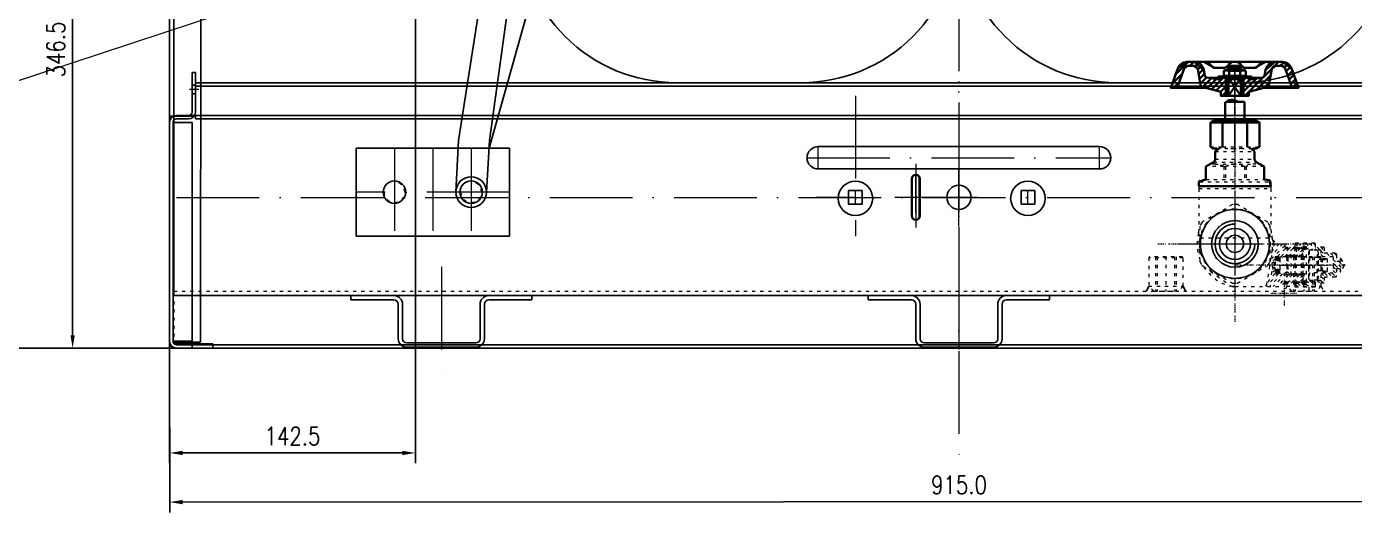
# Model space of a CAD drawing. Header units: millimetres. Extents: x 13152 to 35294, y -6229 to 54471.
# Drawn here: x 28001 to 28771, y 51971 to 52253 of the extents above; entities that cross this region are included whole.
import ezdxf

# ---------------------------------------------------------------- set-up
doc = ezdxf.new("R2010")
doc.units = ezdxf.units.MM
doc.header["$LTSCALE"] = 4
for name, pattern in [('ACAD_ISO03W100', [1.18, 0.47, -0.71]), ('ACAD_ISO10W100', [18, 12, -3, 0, -3]), ('CENTERX2', [101.6, 63.5, -12.7, 12.7, -12.7])]:
    doc.linetypes.add(name, pattern=pattern)
doc.layers.add('1', color=12, linetype='Continuous')
doc.layers.add('标注、文本', color=3, linetype='Continuous', lineweight=25)
doc.layers.add('铁心', color=3, linetype='Continuous', lineweight=0)
doc.styles.add('TH_GBDIM', font='romans.shx', dxfattribs={"width": 0.8, "bigfont": 'gbcbig.shx'})
doc.dimstyles.new('TH_GBDIM1', dxfattribs={"dimscale": 3, "dimtxt": 3.5, "dimasz": 2.5, "dimexe": 2, "dimexo": 0, "dimgap": 1.5, "dimtad": 1, "dimdec": 1, "dimzin": 0, "dimdsep": 46, "dimtxsty": 'TH_GBDIM', "dimcen": 2.5, "dimclrd": 3, "dimclre": 256, "dimclrt": 2, "dimadec": 0, "dimazin": 0, "dimtfac": 0.714286, "dimtdec": 1, "dimtmove": 0, "dimatfit": 3, "dimfxl": 0, "dimtzin": 0, "dimlwd": -1, "dimlwe": -1, "dimarcsym": 0})

# ---------------------------------------------------------------- blocks, each defined once
blk = doc.blocks.new('*D220')
at = {"layer": 'Defpoints', "color": 0}
for p in [(28151.61, 52916.39), (27978.7, 52066.39), (28109.11, 52066.39)]:
    blk.add_point(p, dxfattribs=at)
at = {"layer": '标注、文本'}
for p, q in [((28151.61, 52916.39), (27972.7, 52916.39)), ((28109.11, 52066.39), (27972.7, 52066.39))]:
    blk.add_line(p, q, dxfattribs=at)
at = {"layer": '标注、文本', "color": 3}
blk.add_line((27978.7, 52908.89), (27978.7, 52073.89), dxfattribs=at)
for points in [[(27977.45, 52908.89), (27979.95, 52908.89), (27978.7, 52916.39)], [(27977.45, 52073.89), (27979.95, 52073.89), (27978.7, 52066.39)]]:
    blk.add_solid(points, dxfattribs=at)
at = {"layer": '标注、文本', "color": 2, "insert": (27968.95, 52491.39), "char_height": 10.5, "attachment_point": 5, "rotation": 90, "style": 'TH_GBDIM'}
blk.add_mtext('850.0', dxfattribs=at)
blk = doc.blocks.new('*D218')
at = {"layer": 'Defpoints', "color": 0}
for p in [(28226.58, 52337.83), (28084.11, 52230.6), (28084.11, 52005.61)]:
    blk.add_point(p, dxfattribs=at)
at = {"layer": '标注、文本'}
for p, q in [((28226.58, 52337.83), (28226.58, 51999.61)), ((28084.11, 52230.6), (28084.11, 51999.61))]:
    blk.add_line(p, q, dxfattribs=at)
at = {"layer": '标注、文本', "color": 3}
blk.add_line((28219.08, 52005.61), (28091.61, 52005.61), dxfattribs=at)
for points in [[(28091.61, 52006.86), (28091.61, 52004.36), (28084.11, 52005.61)], [(28219.08, 52006.86), (28219.08, 52004.36), (28226.58, 52005.61)]]:
    blk.add_solid(points, dxfattribs=at)
at = {"layer": '标注、文本', "color": 2, "insert": (28155.34, 52015.36), "char_height": 10.5, "attachment_point": 5, "style": 'TH_GBDIM'}
blk.add_mtext('142.5', dxfattribs=at)
blk = doc.blocks.new('*D223')
at = {"layer": 'Defpoints', "color": 0}
for p in [(28084.11, 52069.89), (28999.11, 52070.39), (28999.16, 51977.57)]:
    blk.add_point(p, dxfattribs=at)
at = {"layer": '标注、文本'}
for p, q in [((28084.11, 52069.89), (28084.17, 51971.07)), ((28999.11, 52070.39), (28999.17, 51971.57))]:
    blk.add_line(p, q, dxfattribs=at)
at = {"layer": '标注、文本', "color": 3}
blk.add_line((28091.66, 51977.08), (28991.66, 51977.57), dxfattribs=at)
for points in [[(28091.66, 51978.33), (28091.66, 51975.83), (28084.16, 51977.07)], [(28991.66, 51978.82), (28991.66, 51976.32), (28999.16, 51977.57)]]:
    blk.add_solid(points, dxfattribs=at)
at = {"layer": '标注、文本', "color": 2, "insert": (28541.66, 51987.07), "char_height": 10.5, "attachment_point": 5, "rotation": 0.03131, "style": 'TH_GBDIM'}
blk.add_mtext('915.0', dxfattribs=at)
blk = doc.blocks.new('*D231')
at = {"layer": 'Defpoints', "color": 0}
for p in [(28143.39, 52412.89), (28027.91, 52066.39), (28143.39, 52066.39)]:
    blk.add_point(p, dxfattribs=at)
at = {"layer": '标注、文本'}
for p, q in [((28143.39, 52412.89), (28021.91, 52412.89)), ((28143.39, 52066.39), (28021.91, 52066.39))]:
    blk.add_line(p, q, dxfattribs=at)
at = {"layer": '标注、文本', "color": 3}
blk.add_line((28027.91, 52405.39), (28027.91, 52073.89), dxfattribs=at)
for points in [[(28026.66, 52405.39), (28029.16, 52405.39), (28027.91, 52412.89)], [(28026.66, 52073.89), (28029.16, 52073.89), (28027.91, 52066.39)]]:
    blk.add_solid(points, dxfattribs=at)
at = {"layer": '标注、文本', "color": 2, "insert": (28018.16, 52239.64), "char_height": 10.5, "attachment_point": 5, "rotation": 90, "style": 'TH_GBDIM'}
blk.add_mtext('346.5', dxfattribs=at)

msp = doc.modelspace()

# ---------------------------------------------------------------- linework, layer by layer
at = {"layer": '1', "color": 1, "linetype": 'CENTERX2', "lineweight": -3, "ltscale": 0.1}
for p, q in [((28701.61, 52224.75), (28701.61, 52227.84)), ((28701.61, 52227.84), (28701.61, 52221.57)), ((28701.61, 52223.95), (28701.61, 52224.06)), ((28701.61, 52217.59), (28701.61, 52223.23)), ((28701.61, 52220.88), (28701.61, 52220.74)), ((28701.61, 52220.05), (28701.61, 52214.41)), ((28701.61, 52216.76), (28701.61, 52216.9)), ((28701.61, 52210.43), (28701.61, 52216.07)), ((28701.61, 52213.69), (28701.61, 52213.58)), ((28701.61, 52212.89), (28701.61, 52207.25)), ((28701.61, 52212.58), (28701.61, 52208.22)), ((28701.61, 52209.6), (28701.61, 52209.71)), ((28701.61, 52207.53), (28701.61, 52207.41)), ((28701.61, 52206.7), (28701.61, 52201.06)), ((28701.61, 52200.37), (28701.61, 52200.23)), ((28701.61, 52199.54), (28701.61, 52195.17)), ((28701.61, 52193.98), (28701.61, 52199.04)), ((28701.61, 52194.92), (28701.61, 52192.02)), ((28701.61, 52193.15), (28701.61, 52193.29)), ((28701.61, 52186.82), (28701.61, 52192.46)), ((28701.61, 52191.3), (28701.61, 52191.19)), ((28701.61, 52190.5), (28701.61, 52184.83)), ((28701.61, 52185.99), (28701.61, 52186.1)), ((28701.61, 52180.21), (28701.61, 52185.27))]:
    msp.add_line(p, q, dxfattribs=at)
at = {"layer": '1', "color": 2, "linetype": 'ACAD_ISO03W100', "lineweight": 13, "ltscale": 0.1}
for p, q in [((28701.61, 52184.14), (28701.61, 52184.03)), ((28701.61, 52183.37), (28701.61, 52179.88)), ((28701.61, 52183.31), (28701.61, 52177.67)), ((28701.61, 52179.19), (28701.61, 52179.05)), ((28701.61, 52178.36), (28701.61, 52172.72)), ((28701.61, 52176.98), (28701.61, 52176.84)), ((28701.61, 52176.15), (28701.61, 52170.51)), ((28701.61, 52172), (28701.61, 52171.89)), ((28701.61, 52171.2), (28701.61, 52165.54)), ((28701.61, 52169.79), (28701.61, 52169.68)), ((28701.61, 52168.99), (28701.61, 52163.32)), ((28701.61, 52164.84), (28701.61, 52164.73)), ((28701.61, 52164.01), (28701.61, 52158.38)), ((28701.61, 52162.63), (28701.61, 52162.52)), ((28701.61, 52161.8), (28701.61, 52158.9)), ((28701.61, 52157.68), (28701.61, 52157.55)), ((28701.61, 52156.86), (28701.61, 52151.22)), ((28701.61, 52150.5), (28701.61, 52150.39)), ((28701.61, 52149.7), (28701.61, 52144.03)), ((28701.61, 52143.34), (28701.61, 52143.23)), ((28701.61, 52142.51), (28701.61, 52136.87)), ((28701.61, 52136.18), (28701.61, 52136.04)), ((28701.61, 52135.35), (28701.61, 52129.71)), ((28656.91, 52126.89), (28661.42, 52126.89)), ((28662.11, 52126.89), (28662.22, 52126.89)), ((28662.94, 52126.89), (28668.58, 52126.89)), ((28669.3, 52126.89), (28669.41, 52126.89)), ((28670.1, 52126.89), (28675.74, 52126.89)), ((28676.46, 52126.89), (28676.57, 52126.89)), ((28677.29, 52126.89), (28682.93, 52126.89)), ((28683.62, 52126.89), (28683.73, 52126.89)), ((28684.45, 52126.89), (28690.08, 52126.89)), ((28690.8, 52126.89), (28690.91, 52126.89)), ((28691.61, 52126.89), (28697.24, 52126.89)), ((28697.96, 52126.89), (28698.07, 52126.89)), ((28698.79, 52126.89), (28704.43, 52126.89)), ((28701.61, 52128.99), (28701.61, 52128.88)), ((28701.61, 52128.19), (28701.61, 52122.52)), ((28705.12, 52126.89), (28705.23, 52126.89)), ((28705.95, 52126.89), (28711.59, 52126.89)), ((28712.31, 52126.89), (28712.42, 52126.89)), ((28713.11, 52126.89), (28718.75, 52126.89)), ((28719.47, 52126.89), (28719.58, 52126.89)), ((28720.3, 52126.89), (28725.94, 52126.89)), ((28726.21, 52126.89), (28730.58, 52126.89)), ((28726.63, 52126.89), (28726.74, 52126.89)), ((28727.46, 52126.89), (28733.1, 52126.89)), ((28733.82, 52126.89), (28733.93, 52126.89)), ((28734.62, 52126.89), (28740.26, 52126.89)), ((28740.98, 52126.89), (28741.09, 52126.89)), ((28741.8, 52126.89), (28746.31, 52126.89)), ((28701.61, 52121.83), (28701.61, 52121.72)), ((28701.61, 52121), (28701.61, 52115.36)), ((28701.61, 52114.67), (28701.61, 52114.53)), ((28705.23, 52114.53), (28701.61, 52114.53)), ((28701.61, 52113.84), (28701.61, 52108.2)), ((28706.06, 52114.53), (28705.95, 52114.53)), ((28712.42, 52114.53), (28706.78, 52114.53)), ((28713.22, 52114.53), (28713.11, 52114.53)), ((28719.58, 52114.53), (28713.94, 52114.53)), ((28720.41, 52114.53), (28720.27, 52114.53)), ((28726.74, 52114.53), (28721.1, 52114.53)), ((28727.02, 52114.53), (28733.4, 52114.53)), ((28727.57, 52114.53), (28727.46, 52114.53)), ((28733.93, 52114.53), (28728.29, 52114.53)), ((28734.12, 52114.53), (28734.23, 52114.53)), ((28734.73, 52114.53), (28734.62, 52114.53)), ((28738.6, 52114.53), (28734.81, 52114.53)), ((28734.92, 52114.53), (28740.56, 52114.53)), ((28741.09, 52114.53), (28735.45, 52114.53)), ((28739.43, 52114.53), (28739.32, 52114.53)), ((28745.79, 52114.53), (28740.15, 52114.53)), ((28741.28, 52114.53), (28741.39, 52114.53)), ((28741.92, 52114.53), (28741.78, 52114.53)), ((28742.11, 52114.53), (28747.75, 52114.53)), ((28746.26, 52114.53), (28742.61, 52114.53)), ((28746.61, 52114.53), (28746.48, 52114.53)), ((28752.95, 52114.53), (28747.31, 52114.53)), ((28748.44, 52114.53), (28748.58, 52114.53)), ((28749.27, 52114.53), (28755.65, 52114.53)), ((28753.77, 52114.53), (28753.66, 52114.53)), ((28760.1, 52114.53), (28754.47, 52114.53)), ((28760.93, 52114.53), (28760.82, 52114.53)), ((28765.44, 52114.53), (28761.65, 52114.53)), ((28701.61, 52107.48), (28701.61, 52107.37)), ((28701.61, 52106.68), (28701.61, 52101.02)), ((28701.61, 52100.33), (28701.61, 52100.21)), ((28730.11, 52105.99), (28730.11, 52102.73)), ((28730.11, 52102.04), (28730.11, 52101.93)), ((28730.11, 52101.21), (28730.11, 52095.57)), ((28701.61, 52099.5), (28701.61, 52093.86)), ((28701.61, 52093.17), (28701.61, 52093.03)), ((28701.61, 52092.34), (28701.61, 52086.7)), ((28722.51, 52098.39), (28725.74, 52098.39)), ((28726.46, 52098.39), (28726.57, 52098.39)), ((28727.29, 52098.39), (28732.93, 52098.39)), ((28730.11, 52094.88), (28730.11, 52094.74)), ((28730.11, 52094.05), (28730.11, 52090.79)), ((28733.62, 52098.39), (28733.76, 52098.39)), ((28734.45, 52098.39), (28737.71, 52098.39)), ((28701.61, 52085.98), (28701.61, 52085.87)), ((28701.61, 52085.15), (28701.61, 52081.67))]:
    msp.add_line(p, q, dxfattribs=at)
at = {"layer": '标注、文本', "color": 1, "linetype": 'ACAD_ISO10W100', "lineweight": 18}
for p, q in [((28541.61, 52923.94), (28541.61, 52090.73)), ((28541.61, 52785.62), (28541.61, 52002.97)), ((28101.02, 52216.39), (28095.7, 52216.39)), ((28481.63, 52212.84), (28481.63, 52131.3)), ((28214.4, 52182.41), (28214.4, 52131.41)), ((28236.65, 52182.41), (28236.65, 52131.41)), ((28258.9, 52182.41), (28258.9, 52131.41)), ((28453.61, 52176.86), (28629.61, 52176.86)), ((28460.11, 52170.36), (28460.11, 52183.36)), ((28623.11, 52170.36), (28623.11, 52183.36)), ((28516.61, 52173.37), (28516.61, 52136.37)), ((28541.61, 52137.12), (28541.61, 52170.66)), ((28516.61, 52144.89), (28516.61, 52166.89)), ((28541.61, 52162.43), (28541.61, 52145.35)), ((28088.11, 52153.89), (28999.11, 52153.89)), ((28281.15, 52156.91), (28192.15, 52156.91)), ((28552.54, 52153.89), (28458.61, 52153.89)), ((28481.61, 52149.89), (28481.61, 52157.89)), ((28525.75, 52153.89), (28557.48, 52153.89)), ((28581.61, 52149.89), (28581.61, 52157.89)), ((28701.61, 52157.87), (28701.61, 52095.91)), ((28701.61, 52157.87), (28701.61, 52095.91)), ((28668.73, 52126.89), (28734.5, 52126.89)), ((28668.73, 52126.89), (28734.5, 52126.89)), ((28241.61, 52113.52), (28241.61, 52051.3)), ((28541.61, 52113.52), (28541.61, 52051.3))]:
    msp.add_line(p, q, dxfattribs=at)
at = {"layer": '标注、文本'}
for p, q in [((28084.11, 52848.89), (28084.11, 52069.89)), ((28086.61, 52848.89), (28086.61, 52096.89)), ((28102.3, 52852.71), (28102.11, 52069.89)), ((28292.48, 52265.02), (28269.28, 52182.41)), ((28099.11, 52226.39), (28097.11, 52226.39)), ((28097.11, 52203.39), (28097.11, 52226.39)), ((28099.11, 52203.39), (28099.11, 52226.39)), ((28099.11, 52218.89), (28097.11, 52218.89)), ((28099.11, 52220.39), (28984.11, 52220.39)), ((28099.11, 52218.39), (28984.11, 52218.39)), ((28414.11, 52220.39), (28669.11, 52220.39)), ((28099.11, 52213.89), (28097.11, 52213.89)), ((28084.11, 52200.89), (28099.11, 52200.89)), ((28095.11, 52201.39), (28088.11, 52201.39)), ((28094.11, 52201.39), (28989.11, 52201.39)), ((28099.11, 52201.39), (28984.11, 52201.39)), ((28099.11, 52199.39), (28099.11, 52201.39)), ((28114.15, 52201.39), (28116.15, 52201.39)), ((28084.11, 52070.39), (28084.11, 52197.39)), ((28086.11, 52070.39), (28086.11, 52197.39)), ((28097.11, 52197.39), (28086.11, 52197.39)), ((28095.11, 52199.39), (28088.11, 52199.39)), ((28097.11, 52070.39), (28097.11, 52197.39)), ((28099.11, 52199.39), (28984.11, 52199.39)), ((28281.15, 52182.41), (28192.15, 52182.41)), ((28192.15, 52182.41), (28192.15, 52131.41)), ((28281.15, 52131.41), (28281.15, 52182.41)), ((28460.11, 52183.36), (28623.11, 52183.36)), ((28460.11, 52170.36), (28623.11, 52170.36)), ((28514.11, 52164.67), (28514.11, 52143.17)), ((28514.61, 52164.89), (28514.61, 52142.89)), ((28518.61, 52164.89), (28518.61, 52142.89)), ((28519.11, 52164.67), (28519.11, 52143.17)), ((28477.61, 52157.89), (28477.61, 52149.89)), ((28485.61, 52157.89), (28477.61, 52157.89)), ((28485.61, 52149.89), (28485.61, 52157.89)), ((28577.61, 52157.89), (28577.61, 52149.89)), ((28585.61, 52157.89), (28577.61, 52157.89)), ((28585.61, 52149.89), (28585.61, 52157.89)), ((28477.61, 52149.89), (28485.61, 52149.89)), ((28577.61, 52149.89), (28585.61, 52149.89)), ((28192.15, 52131.41), (28281.15, 52131.41)), ((28651.61, 52102.39), (28650.42, 52099.39)), ((28671.61, 52102.39), (28673.01, 52099.39)), ((28086.61, 52096.89), (28996.61, 52096.89)), ((28189.11, 52096.89), (28214.11, 52096.89)), ((28189.11, 52096.89), (28189.11, 52094.39)), ((28189.11, 52094.39), (28214.11, 52094.39)), ((28269.11, 52096.89), (28294.11, 52096.89)), ((28269.11, 52094.39), (28294.11, 52094.39)), ((28294.11, 52096.89), (28294.11, 52094.39)), ((28489.11, 52096.89), (28514.11, 52096.89)), ((28489.11, 52096.89), (28489.11, 52094.39)), ((28489.11, 52094.39), (28514.11, 52094.39)), ((28569.11, 52096.89), (28594.11, 52096.89)), ((28569.11, 52094.39), (28594.11, 52094.39)), ((28594.11, 52096.89), (28594.11, 52094.39)), ((28216.61, 52091.89), (28216.61, 52071.89)), ((28219.11, 52091.89), (28219.11, 52071.89)), ((28264.11, 52091.89), (28264.11, 52071.89)), ((28266.61, 52091.89), (28266.61, 52071.89)), ((28516.61, 52091.89), (28516.61, 52071.89)), ((28519.11, 52091.89), (28519.11, 52071.89)), ((28564.11, 52091.89), (28564.11, 52071.89)), ((28566.61, 52091.89), (28566.61, 52071.89)), ((28097.11, 52070.39), (28086.11, 52070.39)), ((28086.61, 52069.89), (28102.11, 52069.89)), ((28221.61, 52069.39), (28261.61, 52069.39)), ((28521.61, 52069.39), (28561.61, 52069.39)), ((28087.61, 52068.89), (28109.11, 52068.89)), ((28087.61, 52066.39), (28109.11, 52066.39)), ((28088.11, 52068.39), (28995.11, 52068.39)), ((28088.11, 52066.39), (28995.11, 52066.39)), ((28097.11, 52066.39), (28097.11, 52068.39)), ((28109.11, 52068.89), (28109.11, 52066.39)), ((28109.11, 52066.39), (28974.11, 52066.39)), ((28221.61, 52066.89), (28261.61, 52066.89)), ((28521.61, 52066.89), (28561.61, 52066.89))]:
    msp.add_line(p, q, dxfattribs=at)
at = {"layer": '标注、文本', "color": 2, "linetype": 'ACAD_ISO03W100', "lineweight": 18}
for p, q in [((28086.61, 52848.89), (28086.61, 52069.89)), ((28652.11, 52119.39), (28651.61, 52118.89)), ((28651.61, 52118.89), (28651.61, 52102.39)), ((28671.61, 52118.89), (28651.61, 52118.89)), ((28671.11, 52119.39), (28652.11, 52119.39)), ((28655.61, 52119.39), (28655.61, 52099.39)), ((28656.61, 52119.39), (28656.61, 52099.39)), ((28661.61, 52119.39), (28661.61, 52099.39)), ((28666.61, 52119.39), (28666.61, 52099.39)), ((28667.61, 52119.39), (28667.61, 52099.39)), ((28671.61, 52118.89), (28671.11, 52119.39)), ((28671.61, 52102.39), (28671.61, 52118.89)), ((28654.61, 52099.39), (28651.61, 52102.39)), ((28651.61, 52102.39), (28671.61, 52102.39)), ((28671.61, 52102.39), (28668.61, 52099.39)), ((28086.61, 52099.39), (28996.61, 52099.39)), ((28654.61, 52099.39), (28668.61, 52099.39))]:
    msp.add_line(p, q, dxfattribs=at)
at = {"layer": '标注、文本', "color": 4, "lineweight": 30}
for p, q in [((28674.55, 52232.46), (28667.25, 52225.16)), ((28673.94, 52232.46), (28684.45, 52232.46)), ((28677.81, 52232.46), (28675.49, 52230.14)), ((28680.49, 52231.85), (28678.61, 52229.97)), ((28684.45, 52232.46), (28719.61, 52232.46)), ((28700.17, 52232.46), (28701.47, 52232.46)), ((28700.17, 52232.46), (28702.77, 52232.46)), ((28702.77, 52232.46), (28701.47, 52232.46)), ((28723.45, 52232.24), (28719.41, 52228.23)), ((28728.98, 52232.46), (28719.61, 52232.46)), ((28726.93, 52232.46), (28724.5, 52230.03)), ((28730.08, 52232.35), (28727.9, 52230.14)), ((28732.38, 52231.35), (28730.33, 52229.31)), ((28668.52, 52228.64), (28664.43, 52217.42)), ((28671.18, 52225.82), (28665.37, 52220.02)), ((28672.2, 52228.62), (28668.11, 52217.42)), ((28674.38, 52230.14), (28677.73, 52230.14)), ((28682.34, 52230.44), (28680.02, 52228.12)), ((28680.02, 52228.23), (28681.65, 52218.91)), ((28683.48, 52228.31), (28680.52, 52225.35)), ((28684, 52225.55), (28681.02, 52222.56)), ((28685.22, 52223.48), (28681.51, 52219.77)), ((28683.64, 52227.68), (28684.22, 52224.42)), ((28685.16, 52223.48), (28693.37, 52222.04)), ((28686.74, 52223.2), (28716.15, 52223.2)), ((28694.76, 52223.2), (28688.07, 52216.51)), ((28695.67, 52228.98), (28689.97, 52228.98)), ((28691.8, 52224.03), (28696.72, 52224.03)), ((28691.8, 52224.03), (28691.8, 52223.2)), ((28693.37, 52223.2), (28693.37, 52222.04)), ((28695.12, 52227.32), (28695.12, 52224.47)), ((28696.91, 52223.31), (28696.03, 52222.45)), ((28696.41, 52223.2), (28696.33, 52212.78)), ((28697.91, 52223.2), (28696.47, 52221.84)), ((28706.31, 52227.73), (28696.72, 52227.73)), ((28706.31, 52224.03), (28696.72, 52224.03)), ((28697.91, 52223.2), (28704.98, 52223.2)), ((28705.01, 52223.2), (28697.91, 52223.2)), ((28697.91, 52223.2), (28697.91, 52212.78)), ((28704.98, 52223.2), (28697.91, 52212.78)), ((28697.91, 52223.2), (28705.01, 52212.78)), ((28699.12, 52230.14), (28697.96, 52229)), ((28697.96, 52229), (28704.93, 52229)), ((28697.96, 52229), (28697.96, 52227.73)), ((28698.32, 52227.32), (28698.32, 52224.47)), ((28698.9, 52229.92), (28698.9, 52227.73)), ((28698.9, 52224.33), (28698.9, 52224.03)), ((28699.12, 52230.14), (28703.77, 52230.14)), ((28703.77, 52230.14), (28704.93, 52229)), ((28703.99, 52229.92), (28703.99, 52227.73)), ((28704.71, 52227.32), (28704.71, 52224.47)), ((28704.93, 52229), (28704.93, 52227.73)), ((28704.98, 52223.2), (28706.42, 52221.84)), ((28705.01, 52223.2), (28705.01, 52212.78)), ((28711.12, 52224.03), (28706.23, 52224.03)), ((28706.5, 52223.2), (28706.61, 52212.78)), ((28707.86, 52223.2), (28706.53, 52221.87)), ((28707.25, 52228.98), (28712.95, 52228.98)), ((28718.03, 52223.56), (28707.25, 52212.78)), ((28707.91, 52227.32), (28707.91, 52224.47)), ((28717.78, 52223.48), (28709.57, 52222.04)), ((28709.57, 52223.2), (28709.57, 52222.04)), ((28711.12, 52224.03), (28711.12, 52223.2)), ((28722.26, 52224.53), (28714.02, 52216.29)), ((28723.01, 52228.53), (28718.67, 52224.19)), ((28719.36, 52228.04), (28718.72, 52224.42)), ((28722.92, 52228.23), (28721.29, 52218.91)), ((28722.56, 52226.27), (28721.29, 52218.91)), ((28730.75, 52228.62), (28734.81, 52217.42)), ((28733.95, 52229.64), (28731.33, 52227.01)), ((28734.89, 52227.35), (28732.18, 52224.64)), ((28735.78, 52224.94), (28733.07, 52222.23)), ((28734.42, 52228.64), (28738.51, 52217.42)), ((28664.43, 52217.42), (28684.72, 52217.42)), ((28669.3, 52220.68), (28666.03, 52217.42)), ((28682.48, 52218), (28693.37, 52215.1)), ((28687.98, 52222.98), (28682.9, 52217.89)), ((28690.78, 52222.51), (28685.5, 52217.2)), ((28696.41, 52221.6), (28690.64, 52215.82)), ((28696.39, 52218.28), (28693.24, 52215.13)), ((28696.03, 52222.45), (28707.2, 52222.45)), ((28706.42, 52221.84), (28706.42, 52212.78)), ((28710.04, 52222.12), (28706.56, 52218.64)), ((28714.02, 52222.81), (28706.59, 52215.38)), ((28720.44, 52218), (28709.57, 52215.1)), ((28720.44, 52218), (28709.57, 52215.1)), ((28718.22, 52217.42), (28738.51, 52217.42)), ((28721.57, 52220.54), (28718.5, 52217.48)), ((28736.66, 52222.54), (28733.95, 52219.83)), ((28737.52, 52220.13), (28734.81, 52217.42)), ((28738.4, 52217.73), (28738.07, 52217.42)), ((28693.37, 52215.1), (28693.37, 52212.78)), ((28693.37, 52212.78), (28696.47, 52212.78)), ((28696.36, 52214.99), (28694.15, 52212.78)), ((28706.42, 52212.78), (28709.57, 52212.78)), ((28707.2, 52209.35), (28707.2, 52198.29)), ((28709.57, 52215.1), (28709.57, 52212.78)), ((28689.26, 52198.29), (28713.97, 52198.29)), ((28694.48, 52197.19), (28694.48, 52183.25)), ((28708.74, 52197.19), (28708.74, 52183.25))]:
    msp.add_line(p, q, dxfattribs=at)
at = {"layer": '标注、文本', "color": 2, "linetype": 'ACAD_ISO03W100', "lineweight": 13}
for p, q in [((28687.35, 52183.25), (28689.26, 52182.15)), ((28689.26, 52182.15), (28690.97, 52182.15)), ((28691.16, 52181.51), (28690.19, 52180.57)), ((28690.19, 52180.57), (28690.19, 52176.04)), ((28690.2, 52180.57), (28713, 52180.57)), ((28690.97, 52182.15), (28712.25, 52182.15)), ((28691.16, 52182.15), (28691.16, 52181.51)), ((28691.16, 52181.51), (28691.91, 52181.51)), ((28691.91, 52182.15), (28691.91, 52181.51)), ((28711.29, 52182.15), (28711.29, 52181.51)), ((28711.29, 52181.51), (28712.06, 52181.51)), ((28712.06, 52182.15), (28712.06, 52181.51)), ((28712.06, 52181.51), (28713, 52180.57)), ((28712.25, 52182.15), (28713.97, 52182.15)), ((28713, 52180.57), (28713, 52176.04)), ((28715.88, 52183.25), (28713.97, 52182.15)), ((28689.26, 52174.38), (28713.97, 52174.38)), ((28689.95, 52173.14), (28713.25, 52173.14)), ((28690.2, 52176.04), (28713, 52176.04)), ((28695.17, 52171.78), (28695.17, 52164.18)), ((28695.17, 52171.78), (28696.11, 52171.78)), ((28696.11, 52171.78), (28696.11, 52164.18)), ((28707.11, 52171.78), (28707.11, 52164.18)), ((28707.11, 52171.78), (28708.05, 52171.78)), ((28680.71, 52162.85), (28680.71, 52160.39)), ((28681.18, 52162.85), (28722.04, 52162.85)), ((28684.75, 52164.18), (28681.54, 52163.82)), ((28684.75, 52164.18), (28718.47, 52164.18)), ((28718.47, 52164.18), (28721.65, 52163.82)), ((28722.51, 52162.85), (28722.51, 52160.39)), ((28680.71, 52160.39), (28683.84, 52160.39)), ((28680.71, 52160.39), (28722.51, 52160.39)), ((28680.71, 52160.39), (28680.71, 52158.96)), ((28680.71, 52158.96), (28680.71, 52134.6)), ((28680.71, 52158.96), (28722.51, 52158.96)), ((28683.84, 52160.39), (28719.39, 52160.39)), ((28701.61, 52157.87), (28701.61, 52095.91)), ((28701.61, 52157.87), (28701.61, 52095.91)), ((28719.39, 52160.39), (28722.51, 52160.39)), ((28722.51, 52160.39), (28722.51, 52158.96)), ((28722.51, 52158.96), (28722.51, 52134.6)), ((28700.17, 52149.64), (28682.62, 52139.52)), ((28720.6, 52139.52), (28703.05, 52149.64)), ((28681.18, 52137.04), (28681.18, 52116.77)), ((28668.73, 52126.89), (28734.5, 52126.89)), ((28668.73, 52126.89), (28734.5, 52126.89)), ((28681.49, 52130.46), (28721.71, 52130.46)), ((28729.34, 52126.89), (28722.87, 52120.45)), ((28730.58, 52126.01), (28722.95, 52118.38)), ((28727.21, 52126.89), (28722.98, 52122.66)), ((28725.05, 52126.89), (28723.28, 52125.12)), ((28730.94, 52124.24), (28726.24, 52119.54)), ((28733.07, 52124.24), (28728.37, 52119.54)), ((28735.2, 52124.24), (28730.5, 52119.54)), ((28730.58, 52126.89), (28730.58, 52124.24)), ((28730.58, 52124.98), (28740.09, 52124.98)), ((28730.58, 52124.24), (28740.84, 52124.24)), ((28731.69, 52124.98), (28730.94, 52124.24)), ((28733.82, 52124.98), (28733.07, 52124.24)), ((28737.33, 52124.24), (28733.35, 52120.26)), ((28735.97, 52124.98), (28735.2, 52124.24)), ((28739.46, 52124.24), (28735.47, 52120.26)), ((28736.25, 52125.2), (28736.47, 52124.98)), ((28736.25, 52125.18), (28736.25, 52103.89)), ((28736.44, 52124.98), (28741, 52124.98)), ((28736.47, 52127.11), (28738.6, 52124.98)), ((28736.47, 52124.98), (28737.22, 52124.24)), ((28747.94, 52127.36), (28736.72, 52127.36)), ((28737.19, 52124.24), (28737.19, 52104.86)), ((28738.1, 52124.98), (28737.33, 52124.24)), ((28741.03, 52123.66), (28737.6, 52120.26)), ((28738.35, 52127.36), (28740.73, 52124.98)), ((28738.6, 52124.98), (28739.34, 52124.24)), ((28740.15, 52124.93), (28739.46, 52124.24)), ((28740.09, 52124.98), (28741.03, 52124.04)), ((28740.48, 52127.36), (28742.39, 52125.45)), ((28740.73, 52124.98), (28741, 52124.73)), ((28741, 52125.45), (28741, 52103.61)), ((28741, 52125.45), (28742.91, 52125.45)), ((28741, 52124.68), (28742.11, 52123.57)), ((28742.16, 52125.45), (28741.03, 52124.32)), ((28741.72, 52125.43), (28741.03, 52124.73)), ((28741.03, 52124.04), (28741.03, 52120.48)), ((28741.06, 52124.21), (28741.64, 52123.63)), ((28741.11, 52124.98), (28742.41, 52123.68)), ((28742.44, 52125.31), (28741.14, 52124.02)), ((28741.31, 52125.23), (28742.66, 52123.88)), ((28742.69, 52125.12), (28741.33, 52123.79)), ((28741.58, 52125.4), (28742.83, 52124.15)), ((28742.83, 52124.84), (28741.61, 52123.63)), ((28741.92, 52125.45), (28742.91, 52124.49)), ((28742.91, 52124.49), (28741.97, 52123.57)), ((28742.61, 52127.36), (28746.64, 52123.32)), ((28742.91, 52125.45), (28742.91, 52103.61)), ((28742.91, 52124.96), (28744.51, 52123.32)), ((28751.45, 52123.32), (28742.91, 52123.32)), ((28744.85, 52123.32), (28744.15, 52122.14)), ((28744.76, 52127.36), (28748.8, 52123.32)), ((28749.19, 52123.32), (28744.85, 52123.32)), ((28746.89, 52127.36), (28748.14, 52126.12)), ((28747.94, 52127.36), (28748.13, 52127.17)), ((28748.13, 52127.17), (28748.13, 52125.18)), ((28748.13, 52125.18), (28748.3, 52124.98)), ((28753.17, 52124.98), (28748.3, 52124.98)), ((28749.19, 52123.32), (28749.85, 52122.14)), ((28749.27, 52124.98), (28750.93, 52123.32)), ((28751.4, 52124.98), (28753.36, 52123.05)), ((28751.45, 52123.32), (28751.45, 52119.29)), ((28751.45, 52123.32), (28751.45, 52105.74)), ((28753.17, 52124.98), (28753.36, 52124.79)), ((28753.36, 52124.79), (28753.36, 52121.61)), ((28724.89, 52118.18), (28723.06, 52116.36)), ((28724.42, 52115.97), (28723.06, 52115.97)), ((28724.42, 52115.97), (28724.42, 52113.12)), ((28724.89, 52119.54), (28740.09, 52119.54)), ((28724.89, 52119.54), (28724.89, 52116.44)), ((28726.24, 52119.54), (28724.89, 52118.18)), ((28724.89, 52118.32), (28726.32, 52116.88)), ((28724.89, 52116.44), (28724.89, 52112.65)), ((28726.77, 52119.4), (28725, 52117.66)), ((28725.03, 52118.82), (28726.82, 52117.02)), ((28725.08, 52117.49), (28725.5, 52117.08)), ((28727.13, 52119.15), (28725.25, 52117.27)), ((28725.3, 52119.18), (28727.18, 52117.3)), ((28727.4, 52118.79), (28725.63, 52116.99)), ((28725.72, 52119.43), (28727.43, 52117.69)), ((28727.54, 52118.27), (28726.13, 52116.88)), ((28726.24, 52119.54), (28727.54, 52118.24)), ((28727.54, 52119.54), (28727.54, 52109.56)), ((28727.54, 52119.54), (28732.3, 52118.57)), ((28727.54, 52118.21), (28727.54, 52110.88)), ((28731.52, 52120.26), (28740.78, 52120.26)), ((28731.52, 52120.26), (28731.52, 52108.84)), ((28732.11, 52119.39), (28731.61, 52118.89)), ((28731.61, 52118.89), (28731.61, 52102.39)), ((28751.61, 52118.89), (28731.61, 52118.89)), ((28751.11, 52119.39), (28732.11, 52119.39)), ((28733.35, 52120.26), (28732.63, 52119.54)), ((28733.24, 52119.54), (28740.7, 52119.54)), ((28733.95, 52120.26), (28739.98, 52120.26)), ((28733.95, 52120.26), (28733.95, 52108.84)), ((28735.47, 52120.26), (28734.76, 52119.54)), ((28735.61, 52119.39), (28735.61, 52099.39)), ((28736.61, 52119.39), (28736.61, 52099.39)), ((28737.6, 52120.26), (28736.88, 52119.54)), ((28739.73, 52120.26), (28739.04, 52119.54)), ((28741.03, 52121.53), (28739.73, 52120.26)), ((28739.98, 52120.26), (28740.7, 52119.54)), ((28739.98, 52120.26), (28739.98, 52108.84)), ((28741.03, 52120.48), (28740.09, 52119.54)), ((28740.09, 52119.54), (28740.09, 52109.56)), ((28740.7, 52119.54), (28744.15, 52119.54)), ((28740.7, 52119.54), (28740.7, 52109.56)), ((28741.03, 52120.48), (28741.03, 52108.62)), ((28741.61, 52119.39), (28741.61, 52099.39)), ((28744.15, 52122.14), (28744.15, 52106.93)), ((28749.19, 52118.93), (28744.85, 52118.93)), ((28746.61, 52119.39), (28746.61, 52099.39)), ((28747.61, 52119.39), (28747.61, 52099.39)), ((28749.85, 52122.14), (28749.85, 52106.93)), ((28752.23, 52117.88), (28749.85, 52117.88)), ((28751.61, 52118.89), (28751.11, 52119.39)), ((28751.45, 52122.8), (28754.96, 52119.29)), ((28751.45, 52120.67), (28752.83, 52119.29)), ((28758.58, 52119.29), (28751.45, 52119.29)), ((28751.61, 52102.39), (28751.61, 52118.89)), ((28752.72, 52118.35), (28752.23, 52117.88)), ((28752.23, 52117.88), (28752.23, 52111.22)), ((28752.23, 52117.88), (28755.07, 52117.88)), ((28752.72, 52118.35), (28754.6, 52118.35)), ((28753.36, 52121.61), (28753.53, 52121.42)), ((28759.91, 52121.42), (28753.53, 52121.42)), ((28754.6, 52118.35), (28755.07, 52117.88)), ((28754.96, 52121.42), (28757.09, 52119.29)), ((28755.07, 52117.88), (28755.07, 52111.22)), ((28757.09, 52121.42), (28760.46, 52118.04)), ((28758.58, 52119.29), (28758.58, 52109.81)), ((28758.58, 52117.82), (28761.85, 52114.53)), ((28758.58, 52115.67), (28759.72, 52114.53)), ((28759.22, 52121.42), (28760.46, 52120.17)), ((28759.91, 52121.42), (28760.46, 52120.48)), ((28760.46, 52120.48), (28760.46, 52116.69)), ((28762.56, 52116.69), (28760.46, 52116.69)), ((28761.85, 52116.69), (28763.97, 52114.53)), ((28763.03, 52118.35), (28762.56, 52118.35)), ((28762.56, 52118.35), (28762.56, 52116.69)), ((28762.56, 52118.1), (28763.81, 52116.83)), ((28763.03, 52118.35), (28764.75, 52115.03)), ((28682.62, 52114.26), (28700.17, 52104.14)), ((28726.93, 52109.56), (28719.55, 52102.21)), ((28724.89, 52109.64), (28721.57, 52106.32)), ((28729.06, 52109.56), (28721.68, 52102.21)), ((28724.89, 52111.77), (28722.7, 52109.59)), ((28724.09, 52113.12), (28723.09, 52112.1)), ((28724.42, 52113.12), (28723.12, 52113.12)), ((28731.19, 52109.56), (28723.84, 52102.21)), ((28724.89, 52112.65), (28724.89, 52109.56)), ((28724.89, 52109.56), (28740.09, 52109.56)), ((28725.94, 52112.18), (28724.92, 52111.16)), ((28726.55, 52112.18), (28724.92, 52110.55)), ((28724.92, 52110.64), (28725.97, 52109.59)), ((28724.94, 52111.24), (28726.57, 52109.61)), ((28726.99, 52111.96), (28725.14, 52110.11)), ((28725.14, 52111.69), (28726.99, 52109.81)), ((28727.29, 52111.63), (28725.44, 52109.78)), ((28725.47, 52111.99), (28727.32, 52110.14)), ((28727.51, 52111.19), (28725.88, 52109.59)), ((28725.91, 52112.18), (28727.51, 52110.58)), ((28732.6, 52108.84), (28725.97, 52102.21)), ((28727.49, 52110.55), (28726.55, 52109.59)), ((28726.57, 52112.16), (28727.49, 52111.24)), ((28732.3, 52110.5), (28727.54, 52109.56)), ((28734.73, 52108.84), (28730.75, 52104.86)), ((28731.52, 52108.84), (28740.78, 52108.84)), ((28733.32, 52109.56), (28732.6, 52108.84)), ((28736.88, 52108.84), (28732.88, 52104.86)), ((28733.24, 52109.56), (28740.7, 52109.56)), ((28733.95, 52108.84), (28739.98, 52108.84)), ((28735.45, 52109.56), (28734.73, 52108.84)), ((28739.01, 52108.84), (28735, 52104.86)), ((28737.58, 52109.56), (28736.88, 52108.84)), ((28740.98, 52108.67), (28737.16, 52104.86)), ((28739.73, 52109.56), (28739.01, 52108.84)), ((28740.7, 52109.56), (28739.98, 52108.84)), ((28740.09, 52109.56), (28741.03, 52108.62)), ((28740.7, 52109.56), (28744.15, 52109.56)), ((28741.03, 52108.62), (28741.03, 52105.05)), ((28752.23, 52111.22), (28749.85, 52111.22)), ((28758.58, 52109.81), (28751.45, 52109.81)), ((28751.45, 52107.87), (28753.36, 52105.96)), ((28751.67, 52109.81), (28753.8, 52107.65)), ((28752.23, 52111.22), (28752.72, 52110.75)), ((28752.23, 52111.22), (28755.07, 52111.22)), ((28752.72, 52110.75), (28754.6, 52110.75)), ((28753.53, 52107.65), (28753.36, 52107.46)), ((28759.91, 52107.65), (28753.53, 52107.65)), ((28753.8, 52109.81), (28755.93, 52107.65)), ((28755.07, 52111.22), (28754.6, 52110.75)), ((28755.93, 52109.81), (28758.06, 52107.65)), ((28758.06, 52109.81), (28760.02, 52107.82)), ((28758.58, 52113.54), (28760.46, 52111.66)), ((28758.58, 52111.41), (28760.46, 52109.5)), ((28759.72, 52114.53), (28761.85, 52112.41)), ((28760.46, 52108.62), (28759.91, 52107.65)), ((28762.56, 52112.41), (28760.46, 52112.41)), ((28760.46, 52112.41), (28760.46, 52108.62)), ((28761.85, 52114.53), (28763.92, 52112.46)), ((28762.56, 52112.41), (28762.56, 52110.75)), ((28762.56, 52111.69), (28763.2, 52111.05)), ((28762.56, 52110.75), (28763.03, 52110.75)), ((28764.75, 52114.06), (28763.03, 52110.75)), ((28763.97, 52114.53), (28764.64, 52113.87)), ((28764.75, 52115.03), (28764.75, 52114.06)), ((28701.61, 52102.21), (28730.58, 52102.21)), ((28730.58, 52104.69), (28728.09, 52102.21)), ((28730.58, 52102.54), (28730.22, 52102.21)), ((28731.61, 52102.39), (28730.42, 52099.39)), ((28730.58, 52104.86), (28740.84, 52104.86)), ((28730.58, 52104.86), (28730.58, 52102.21)), ((28730.75, 52104.86), (28730.58, 52104.69)), ((28730.58, 52104.08), (28740.09, 52104.08)), ((28734.61, 52099.39), (28731.61, 52102.39)), ((28731.61, 52102.39), (28751.61, 52102.39)), ((28732.88, 52104.86), (28732.13, 52104.08)), ((28735, 52104.86), (28734.26, 52104.08)), ((28737.19, 52104.86), (28736.25, 52103.89)), ((28736.25, 52103.89), (28736.25, 52102.21)), ((28736.25, 52103.89), (28738.4, 52101.71)), ((28736.25, 52102.21), (28736.72, 52101.71)), ((28737.16, 52104.86), (28736.39, 52104.08)), ((28736.44, 52104.08), (28741, 52104.08)), ((28747.94, 52101.71), (28736.72, 52101.71)), ((28737.19, 52104.86), (28741, 52104.86)), ((28737.41, 52104.86), (28738.16, 52104.08)), ((28738.16, 52104.08), (28740.53, 52101.71)), ((28739.29, 52104.86), (28738.52, 52104.08)), ((28741.03, 52106.6), (28739.29, 52104.86)), ((28739.54, 52104.86), (28740.31, 52104.08)), ((28741.03, 52105.05), (28740.09, 52104.08)), ((28740.31, 52104.08), (28742.66, 52101.71)), ((28741.83, 52105.52), (28741, 52104.67)), ((28741, 52104.64), (28742.03, 52103.61)), ((28741, 52103.61), (28742.91, 52103.61)), ((28742.22, 52105.47), (28741.03, 52104.28)), ((28741.09, 52104.97), (28742.36, 52103.7)), ((28741.14, 52104.06), (28741.45, 52103.75)), ((28742.52, 52105.33), (28741.2, 52104)), ((28741.25, 52105.22), (28742.61, 52103.89)), ((28742.72, 52105.11), (28741.39, 52103.78)), ((28741.5, 52105.41), (28742.8, 52104.14)), ((28742.85, 52104.83), (28741.69, 52103.64)), ((28741.83, 52105.52), (28742.88, 52104.44)), ((28742.88, 52104.42), (28742.08, 52103.64)), ((28742.33, 52105.44), (28742.83, 52104.94)), ((28751.45, 52105.74), (28742.91, 52105.74)), ((28742.91, 52105.74), (28746.95, 52101.71)), ((28742.91, 52103.61), (28744.82, 52101.71)), ((28744.15, 52106.93), (28744.85, 52105.77)), ((28744.35, 52101.71), (28744.35, 52098.39)), ((28745.04, 52105.74), (28748.14, 52102.67)), ((28747.17, 52105.74), (28748.83, 52104.08)), ((28748.13, 52101.9), (28747.94, 52101.71)), ((28748.3, 52104.08), (28748.13, 52103.89)), ((28748.13, 52103.89), (28748.13, 52101.9)), ((28753.17, 52104.08), (28748.3, 52104.08)), ((28751.61, 52102.39), (28748.61, 52099.39)), ((28749.3, 52105.74), (28750.95, 52104.08)), ((28751.42, 52105.74), (28753.08, 52104.08)), ((28751.61, 52102.39), (28753.01, 52099.39)), ((28753.36, 52104.28), (28753.17, 52104.08)), ((28753.36, 52107.46), (28753.36, 52104.28)), ((28734.61, 52099.39), (28748.61, 52099.39))]:
    msp.add_line(p, q, dxfattribs=at)
at = {"layer": '标注、文本'}
for points in [[(28378.01, 52800.39), (28450.21, 52800.39, -0.414214), (28541.61, 52708.99), (28541.61, 52311.79, -0.414214), (28450.21, 52220.39), (28378.01, 52220.39, -0.414214), (28286.61, 52311.79), (28286.61, 52708.99, -0.414214)], [(28633.01, 52800.39), (28705.21, 52800.39, -0.414214), (28796.61, 52708.99), (28796.61, 52311.79, -0.414214), (28705.21, 52220.39), (28633.01, 52220.39, -0.414214), (28541.61, 52311.79), (28541.61, 52708.99, -0.414214)]]:
    msp.add_lwpolyline(points, format="xyb", close=True, dxfattribs=at)
for points in [[(28267.79, 52156.91), (28269.55, 52186.95), (28279.7, 52260.98), (28292.15, 52326.18), (28284.67, 52384.21)], [(28250.01, 52156.91), (28251.51, 52186.8), (28264.11, 52267.04), (28276.25, 52328.13), (28275.44, 52364.49), (28275.3, 52370.85)]]:
    msp.add_lwpolyline(points, dxfattribs=at)
at = {"layer": '标注、文本', "color": 4, "lineweight": 30}
for points in [[(28736.66, 52222.54), (28736.14, 52223.95), (28735.78, 52224.94), (28734.89, 52227.35), (28734.42, 52228.64), (28733.95, 52229.64), (28732.38, 52231.35), (28730.08, 52232.35), (28673.94, 52232.46), (28672.23, 52232.18), (28670.62, 52231.41), (28669.35, 52230.19), (28668.52, 52228.64), (28667.25, 52225.16), (28666.81, 52223.95), (28665.37, 52220.02), (28664.43, 52217.42), (28684.72, 52217.42), (28685.5, 52217.2), (28690.64, 52215.82), (28693.24, 52215.13), (28693.37, 52215.1), (28693.37, 52212.78), (28707.25, 52212.78), (28709.57, 52212.78), (28709.57, 52215.1), (28714.02, 52216.29), (28718.22, 52217.42), (28738.51, 52217.42), (28738.4, 52217.73), (28737.52, 52220.13), (28736.66, 52222.54)], [(28673.94, 52232.46), (28668.61, 52228.87), (28668.52, 52228.64)], [(28683.64, 52227.68), (28678.17, 52232.46), (28677.95, 52232.46)], [(28688.09, 52229.97), (28683.56, 52232.46), (28683.34, 52232.46)], [(28700.17, 52232.46), (28697.99, 52230.94), (28697.93, 52230.72)], [(28705.01, 52230.72), (28703.02, 52232.46), (28702.77, 52232.46)], [(28719.61, 52232.46), (28714.99, 52230.16), (28714.85, 52229.97)], [(28725, 52232.46), (28719.33, 52227.9), (28719.3, 52227.68)], [(28734.42, 52228.64), (28729.2, 52232.46), (28728.98, 52232.46)], [(28674.38, 52230.14), (28672.28, 52228.84), (28672.2, 52228.62)], [(28680.02, 52228.23), (28677.98, 52230.14), (28677.73, 52230.14)], [(28684.22, 52224.42), (28685.03, 52223.5), (28685.16, 52223.48)], [(28688.09, 52229.97), (28689.81, 52229), (28689.97, 52228.98)], [(28698.32, 52227.32), (28695.31, 52227.43), (28695.12, 52227.32)], [(28695.12, 52224.47), (28698.13, 52224.36), (28698.32, 52224.47)], [(28695.67, 52228.98), (28697.85, 52230.5), (28697.93, 52230.72)], [(28696.91, 52223.31), (28706.31, 52223.31), (28707.2, 52222.45)], [(28704.71, 52227.32), (28698.52, 52227.37), (28698.32, 52227.32)], [(28698.32, 52224.47), (28704.49, 52224.42), (28704.71, 52224.47)], [(28707.91, 52227.32), (28704.9, 52227.43), (28704.71, 52227.32)], [(28704.71, 52224.47), (28707.72, 52224.36), (28707.91, 52224.47)], [(28705.01, 52230.72), (28707.03, 52229), (28707.25, 52228.98)], [(28712.95, 52228.98), (28714.74, 52229.83), (28714.85, 52229.97)], [(28717.78, 52223.48), (28718.69, 52224.3), (28718.72, 52224.42)], [(28730.75, 52228.62), (28728.78, 52230.14), (28728.56, 52230.14), (28725.19, 52230.14), (28722.98, 52228.45), (28722.92, 52228.23)], [(28681.65, 52218.91), (28682.4, 52218.03), (28682.48, 52218)], [(28696.47, 52221.84), (28696.47, 52212.78), (28706.42, 52212.78)], [(28720.44, 52218), (28721.27, 52218.8), (28721.29, 52218.91)], [(28696.03, 52209.1), (28705.59, 52209.21), (28707.2, 52209.35)], [(28696.03, 52209.1), (28696.03, 52198.29), (28707.2, 52198.29)], [(28713, 52180.57), (28712.06, 52181.51), (28712.06, 52182.15), (28713.97, 52182.15), (28715.02, 52182.76), (28715.88, 52183.25), (28715.88, 52197.19), (28715.02, 52197.68), (28713.97, 52198.29), (28689.26, 52198.29), (28688.18, 52197.68), (28687.35, 52197.19), (28687.35, 52183.25), (28688.18, 52182.76), (28689.26, 52182.15), (28691.16, 52182.15), (28691.16, 52181.51), (28691.02, 52181.37), (28690.2, 52180.57), (28690.2, 52176.04), (28690.08, 52175.38), (28689.75, 52174.82), (28689.26, 52174.38), (28684.75, 52171.78), (28684.75, 52164.18), (28680.71, 52162.85), (28680.71, 52160.39), (28722.51, 52160.39), (28721.65, 52163.82), (28718.47, 52164.18), (28718.47, 52171.78), (28713.97, 52174.38), (28713.55, 52174.69), (28713.25, 52175.1), (28713.08, 52175.54), (28713, 52176.04), (28713, 52180.57)], [(28689.26, 52198.29), (28687.35, 52197.19), (28687.35, 52183.25)], [(28694.48, 52197.19), (28687.54, 52197.32), (28687.35, 52197.19)], [(28708.74, 52197.19), (28694.7, 52197.24), (28694.48, 52197.19)], [(28715.88, 52197.19), (28708.91, 52197.32), (28708.74, 52197.19)], [(28713.97, 52198.29), (28715.88, 52197.19), (28715.88, 52183.25)]]:
    msp.add_lwpolyline(points, dxfattribs=at)
at = {"layer": '标注、文本', "color": 2, "linetype": 'ACAD_ISO03W100', "lineweight": 13}
for points in [[(28687.35, 52183.25), (28694.29, 52183.12), (28694.48, 52183.25), (28708.52, 52183.17), (28708.74, 52183.25), (28715.68, 52183.12), (28715.88, 52183.25)], [(28689.26, 52174.38), (28684.75, 52171.78), (28684.75, 52164.18)], [(28695.17, 52171.78), (28684.94, 52171.89), (28684.75, 52171.78)], [(28689.26, 52174.38), (28690.19, 52175.87), (28690.19, 52176.04)], [(28707.11, 52171.78), (28696.3, 52171.89), (28696.11, 52171.78)], [(28718.47, 52171.78), (28708.25, 52171.89), (28708.05, 52171.78), (28708.05, 52164.18)], [(28713, 52176.04), (28713.83, 52174.49), (28713.97, 52174.38)], [(28713.97, 52174.38), (28718.47, 52171.78), (28718.47, 52164.18)], [(28681.54, 52163.82), (28680.71, 52162.99), (28680.71, 52162.85)], [(28722.51, 52162.85), (28721.79, 52163.79), (28721.65, 52163.82)], [(28703.05, 52149.64), (28700.4, 52149.67), (28700.17, 52149.64)], [(28703.05, 52149.64), (28700.4, 52149.67), (28700.17, 52149.64)], [(28682.62, 52139.52), (28681.29, 52137.23), (28681.18, 52137.04)], [(28722.04, 52137.04), (28720.71, 52139.33), (28720.6, 52139.52)], [(28680.55, 52133.39), (28680.71, 52134.52), (28680.71, 52134.6)], [(28680.55, 52133.39), (28681.1, 52118.68), (28681.18, 52118.46)], [(28703.05, 52104.14), (28720.6, 52114.26), (28721.93, 52116.55), (28722.04, 52116.77), (28722.04, 52137.04)], [(28722.51, 52134.6), (28722.65, 52133.5), (28722.68, 52133.39)], [(28723.37, 52129.46), (28722.73, 52133.19), (28722.68, 52133.39)], [(28723.86, 52128.11), (28719.94, 52103.26), (28719.28, 52102.21)], [(28723.37, 52129.46), (28725.99, 52126.89), (28726.21, 52126.89)], [(28736.72, 52127.36), (28736.25, 52126.89), (28736.25, 52125.18)], [(28736.25, 52125.18), (28737.19, 52124.24), (28741, 52124.24)], [(28681.18, 52116.77), (28682.51, 52114.45), (28682.62, 52114.26)], [(28724.42, 52115.97), (28724.89, 52116.39), (28724.89, 52116.44)], [(28733.95, 52120.26), (28732.3, 52118.57), (28732.3, 52110.5), (28733.95, 52108.84)], [(28744.54, 52122.8), (28744.71, 52119.12), (28744.85, 52118.93)], [(28744.85, 52118.93), (28744.76, 52110.36), (28744.85, 52110.17)], [(28749.19, 52118.93), (28749.57, 52122.61), (28749.49, 52122.8)], [(28749.19, 52110.17), (28749.24, 52118.71), (28749.19, 52118.93)], [(28683.42, 52113.82), (28699.4, 52102.37), (28699.59, 52102.32)], [(28724.89, 52112.65), (28724.47, 52113.12), (28724.42, 52113.12)], [(28744.85, 52110.17), (28744.46, 52106.49), (28744.54, 52106.3)], [(28749.49, 52106.3), (28749.3, 52109.97), (28749.19, 52110.17), (28744.85, 52110.17)], [(28699.59, 52102.32), (28703.38, 52102.29), (28703.6, 52102.32)], [(28700.17, 52104.14), (28702.83, 52104.14), (28703.05, 52104.14)], [(28749.85, 52106.93), (28749.19, 52105.77), (28744.85, 52105.77)]]:
    msp.add_lwpolyline(points, dxfattribs=at)
at = {"layer": '标注、文本'}
for centre, radius in [((28214.4, 52156.91), 6.5), ((28258.9, 52156.91), 8.89), ((28258.9, 52156.91), 6.5), ((28481.63, 52153.3), 10), ((28581.61, 52153.3), 10), ((28541.61, 52153.89), 7), ((28701.61, 52126.89), 20), ((28701.61, 52126.89), 13.5), ((28701.61, 52126.89), 9), ((28701.61, 52126.89), 5)]:
    msp.add_circle(centre, radius, dxfattribs=at)
at = {"layer": '标注、文本', "color": 2, "linetype": 'ACAD_ISO03W100', "lineweight": 13}
for centre, radius in [((28701.6, 52126.9), 20.39), ((28701.61, 52126.89), 20), ((28701.61, 52126.89), 13.5), ((28701.61, 52126.89), 9), ((28701.61, 52126.89), 5), ((28741.93, 52124.53), 0.926), ((28726.2, 52118.22), 1.31), ((28726.2, 52110.9), 1.31), ((28741.93, 52104.6), 0.926)]:
    msp.add_circle(centre, radius, dxfattribs=at)
at = {"layer": '标注、文本'}
for centre, radius, start, end in [((28088.11, 52197.39), 4, 90, 180), ((28095.11, 52203.39), 2, 270, 0), ((28095.11, 52203.39), 4, 270, 0), ((28088.11, 52197.39), 2, 90, 180), ((28460.11, 52176.86), 6.5, 90, 270), ((28623.11, 52176.86), 6.5, 270, 90), ((28516.61, 52164.67), 2.5, 0, 180), ((28516.61, 52164.89), 2, 0, 180), ((28516.61, 52143.17), 2.5, 180, 0), ((28516.61, 52142.89), 2, 180, 0), ((28701.61, 52126.89), 11.5, 90, 0), ((28214.11, 52091.89), 5, 0, 90), ((28214.11, 52091.89), 2.5, 0, 90), ((28269.11, 52091.89), 5, 90, 180), ((28269.11, 52091.89), 2.5, 90, 180), ((28514.11, 52091.89), 5, 0, 90), ((28514.11, 52091.89), 2.5, 0, 90), ((28569.11, 52091.89), 5, 90, 180), ((28569.11, 52091.89), 2.5, 90, 180), ((28088.11, 52070.39), 4, 180, 270), ((28087.61, 52069.89), 3.5, 180, 270), ((28088.11, 52070.39), 2, 180, 270), ((28087.61, 52069.89), 1, 180, 270), ((28221.61, 52071.89), 5, 180, 270), ((28221.61, 52071.89), 2.5, 180, 270), ((28261.61, 52071.89), 5, 270, 0), ((28261.61, 52071.89), 2.5, 270, 0), ((28521.61, 52071.89), 5, 180, 270), ((28521.61, 52071.89), 2.5, 180, 270), ((28561.61, 52071.89), 5, 270, 0), ((28561.61, 52071.89), 2.5, 270, 0)]:
    msp.add_arc(centre, radius, start, end, dxfattribs=at)
at = {"layer": '标注、文本', "color": 2, "linetype": 'ACAD_ISO03W100', "lineweight": 18}
for centre in [(28214.4, 52156.91), (28258.9, 52156.91)]:
    msp.add_arc(centre, 6, 180, 90, dxfattribs=at)
at = {"layer": '标注、文本', "color": 2, "linetype": 'ACAD_ISO03W100', "lineweight": 13}
msp.add_arc((28701.61, 52126.89), 11.5, 90, 0, dxfattribs=at)
at = {"layer": '标注、文本', "color": 4, "lineweight": 30}
for points in [[(28673.72, 52232.46), (28671.44, 52232.35), (28669.48, 52230.98), (28668.61, 52228.87)], [(28728.98, 52232.46), (28710.63, 52232.46), (28692.29, 52232.46), (28673.94, 52232.46)], [(28683.59, 52227.9), (28683.04, 52230.49), (28680.81, 52232.33), (28678.17, 52232.46)], [(28687.96, 52230.16), (28686.88, 52231.56), (28685.31, 52232.36), (28683.56, 52232.46)], [(28699.93, 52232.46), (28698.98, 52232.27), (28698.36, 52231.85), (28697.99, 52230.94)], [(28704.96, 52230.94), (28704.5, 52231.89), (28704.05, 52232.23), (28703.02, 52232.46)], [(28719.39, 52232.46), (28717.63, 52232.36), (28716.06, 52231.57), (28714.99, 52230.16)], [(28724.78, 52232.46), (28722.09, 52232.31), (28719.95, 52230.52), (28719.33, 52227.9)], [(28734.34, 52228.87), (28733.44, 52230.99), (28731.5, 52232.35), (28729.2, 52232.46)], [(28674.13, 52230.14), (28673.24, 52229.95), (28672.74, 52229.65), (28672.28, 52228.84)], [(28679.97, 52228.45), (28679.72, 52229.39), (28678.92, 52230.02), (28677.98, 52230.14)], [(28684.22, 52224.3), (28684.5, 52223.77), (28684.49, 52223.78), (28685.03, 52223.5)], [(28688.2, 52229.83), (28688.46, 52229.41), (28689.33, 52228.98), (28689.81, 52229)], [(28698.13, 52227.43), (28697.22, 52227.85), (28696.22, 52227.85), (28695.31, 52227.43)], [(28695.31, 52224.36), (28696.22, 52223.94), (28697.22, 52223.94), (28698.13, 52224.36)], [(28695.92, 52229), (28696.71, 52229.03), (28697.62, 52229.73), (28697.85, 52230.5)], [(28704.49, 52227.37), (28702.54, 52227.87), (28700.46, 52227.86), (28698.52, 52227.37)], [(28698.52, 52224.42), (28700.52, 52223.92), (28702.48, 52223.91), (28704.49, 52224.42)], [(28707.72, 52227.43), (28706.81, 52227.85), (28705.81, 52227.85), (28704.9, 52227.43)], [(28704.9, 52224.36), (28705.81, 52223.94), (28706.81, 52223.94), (28707.72, 52224.36)], [(28705.09, 52230.5), (28705.37, 52229.69), (28706.17, 52229.05), (28707.03, 52229)], [(28713.14, 52229), (28713.71, 52229.01), (28714.39, 52229.37), (28714.74, 52229.83)], [(28717.89, 52223.5), (28718.31, 52223.69), (28718.56, 52223.84), (28718.69, 52224.3)], [(28724.97, 52230.14), (28724.02, 52230.03), (28723.21, 52229.39), (28722.98, 52228.45)], [(28730.64, 52228.84), (28730.17, 52229.69), (28729.72, 52229.95), (28728.78, 52230.14)], [(28681.68, 52218.8), (28681.88, 52218.34), (28681.96, 52218.26), (28682.4, 52218.03)], [(28720.55, 52218.03), (28720.89, 52218.2), (28721.14, 52218.43), (28721.27, 52218.8)], [(28694.15, 52212.78), (28698.52, 52212.78), (28702.88, 52212.78), (28707.25, 52212.78)], [(28697, 52209.71), (28700.94, 52211.81), (28701.87, 52209.18), (28705.59, 52209.21)], [(28694.29, 52197.32), (28692.18, 52198.62), (28689.64, 52198.62), (28687.54, 52197.32)], [(28708.52, 52197.24), (28704.1, 52198.64), (28699.12, 52198.65), (28694.7, 52197.24)], [(28715.68, 52197.32), (28713.55, 52198.62), (28711.04, 52198.61), (28708.91, 52197.32)]]:
    msp.add_open_spline(points, degree=3, dxfattribs=at)
at = {"layer": '标注、文本', "color": 2, "linetype": 'ACAD_ISO03W100', "lineweight": 13}
for points in [[(28687.54, 52183.12), (28689.64, 52181.82), (28692.19, 52181.82), (28694.29, 52183.12)], [(28694.7, 52183.17), (28699.24, 52181.8), (28703.99, 52181.81), (28708.52, 52183.17)], [(28708.91, 52183.12), (28711.02, 52181.83), (28713.58, 52181.81), (28715.68, 52183.12)], [(28694.98, 52171.89), (28691.82, 52173.56), (28688.1, 52173.57), (28684.94, 52171.89)], [(28689.39, 52174.49), (28689.86, 52174.78), (28690.15, 52175.33), (28690.19, 52175.87)], [(28706.89, 52171.89), (28703.48, 52173.57), (28699.72, 52173.56), (28696.3, 52171.89)], [(28718.28, 52171.89), (28715.12, 52173.56), (28711.4, 52173.57), (28708.25, 52171.89)], [(28713, 52175.87), (28713.08, 52175.34), (28713.33, 52174.76), (28713.83, 52174.49)], [(28681.54, 52163.82), (28681.09, 52163.75), (28680.69, 52163.33), (28680.71, 52162.85)], [(28681.43, 52163.79), (28681.09, 52163.73), (28680.75, 52163.33), (28680.71, 52162.99)], [(28722.51, 52162.85), (28722.42, 52163.41), (28722.23, 52163.71), (28721.65, 52163.82)], [(28722.51, 52162.99), (28722.47, 52163.34), (28722.13, 52163.71), (28721.79, 52163.79)], [(28702.83, 52149.67), (28701.97, 52149.7), (28701.26, 52149.7), (28700.4, 52149.67)], [(28702.83, 52149.67), (28701.97, 52149.7), (28701.26, 52149.7), (28700.4, 52149.67)], [(28682.51, 52139.33), (28682.1, 52138.71), (28681.63, 52137.9), (28681.29, 52137.23)], [(28721.93, 52137.23), (28721.56, 52137.96), (28721.16, 52138.64), (28720.71, 52139.33)], [(28680.49, 52133.19), (28679.27, 52128.4), (28679.5, 52123.36), (28681.1, 52118.68)], [(28680.58, 52133.5), (28680.64, 52133.75), (28680.71, 52134.26), (28680.71, 52134.52)], [(28722.51, 52134.52), (28722.5, 52134.22), (28722.56, 52133.78), (28722.65, 52133.5)], [(28723.37, 52129.68), (28723.22, 52130.89), (28723, 52132.01), (28722.73, 52133.19)], [(28723.26, 52124.93), (28721.83, 52115.73), (28725.43, 52112.22), (28719.94, 52103.26)], [(28723.42, 52129.24), (28723.58, 52127.98), (28724.75, 52126.99), (28725.99, 52126.89)], [(28681.29, 52116.55), (28681.63, 52115.88), (28682.1, 52115.07), (28682.51, 52114.45)], [(28720.71, 52114.45), (28721.16, 52115.14), (28721.56, 52115.82), (28721.93, 52116.55)], [(28724.47, 52115.97), (28724.71, 52115.98), (28724.82, 52116.19), (28724.89, 52116.39)], [(28744.76, 52118.71), (28743.96, 52115.94), (28743.97, 52113.13), (28744.76, 52110.36)], [(28744.46, 52122.61), (28743.98, 52121.45), (28744.1, 52120.21), (28744.71, 52119.12)], [(28749.24, 52110.36), (28750.05, 52112.89), (28750.06, 52116.18), (28749.24, 52118.71)], [(28749.3, 52119.12), (28749.95, 52120.15), (28750.02, 52121.49), (28749.57, 52122.61)], [(28683.53, 52113.62), (28687.04, 52107.94), (28692.88, 52103.8), (28699.4, 52102.37)], [(28724.89, 52112.71), (28724.68, 52113.1), (28724.86, 52112.92), (28724.47, 52113.12)], [(28744.71, 52109.97), (28744.12, 52108.9), (28743.96, 52107.62), (28744.46, 52106.49)], [(28749.57, 52106.49), (28750.03, 52107.61), (28749.94, 52108.95), (28749.3, 52109.97)], [(28699.81, 52102.29), (28700.92, 52102.05), (28702.28, 52102.05), (28703.38, 52102.29)], [(28700.4, 52104.14), (28701.21, 52104.07), (28702.01, 52104.07), (28702.83, 52104.14)]]:
    msp.add_open_spline(points, degree=3, dxfattribs=at)
at = {"layer": '铁心', "lineweight": 13}
msp.add_lwpolyline([(28456.29, 52373.55), (27740.1, 52137.05), (27740.1, 52137.05)], dxfattribs=at)

# ---------------------------------------------------------------- dimensions: what is measured, and where the dimension line sits
at = {"layer": '标注、文本'}
for base, p1, p2, picture, middle in [((27978.7, 52066.39), (28151.61, 52916.39), (28109.11, 52066.39), '*D220', (27968.95, 52491.39)), ((28027.91, 52066.39), (28143.39, 52412.89), (28143.39, 52066.39), '*D231', (28018.16, 52239.64))]:
    dim = msp.add_linear_dim(base=base, p1=p1, p2=p2, angle=90, dimstyle='TH_GBDIM1', dxfattribs=at)
    dim.commit()
    dim.dimension.update_dxf_attribs({"geometry": picture, "text_midpoint": middle})
dim = msp.add_linear_dim(base=(28084.11, 52005.61), p1=(28226.58, 52337.83), p2=(28084.11, 52230.6), dimstyle='TH_GBDIM1', dxfattribs=at)
dim.commit()
dim.dimension.update_dxf_attribs({"geometry": '*D218', "text_midpoint": (28155.34, 52015.36)})
dim = msp.add_aligned_dim(p1=(28084.11, 52069.89), p2=(28999.11, 52070.39), distance=-92.82, dimstyle='TH_GBDIM1', dxfattribs=at)
dim.commit()
dim.dimension.update_dxf_attribs({"geometry": '*D223', "text_midpoint": (28541.66, 51987.07)})

doc.saveas('drawing.dxf')
